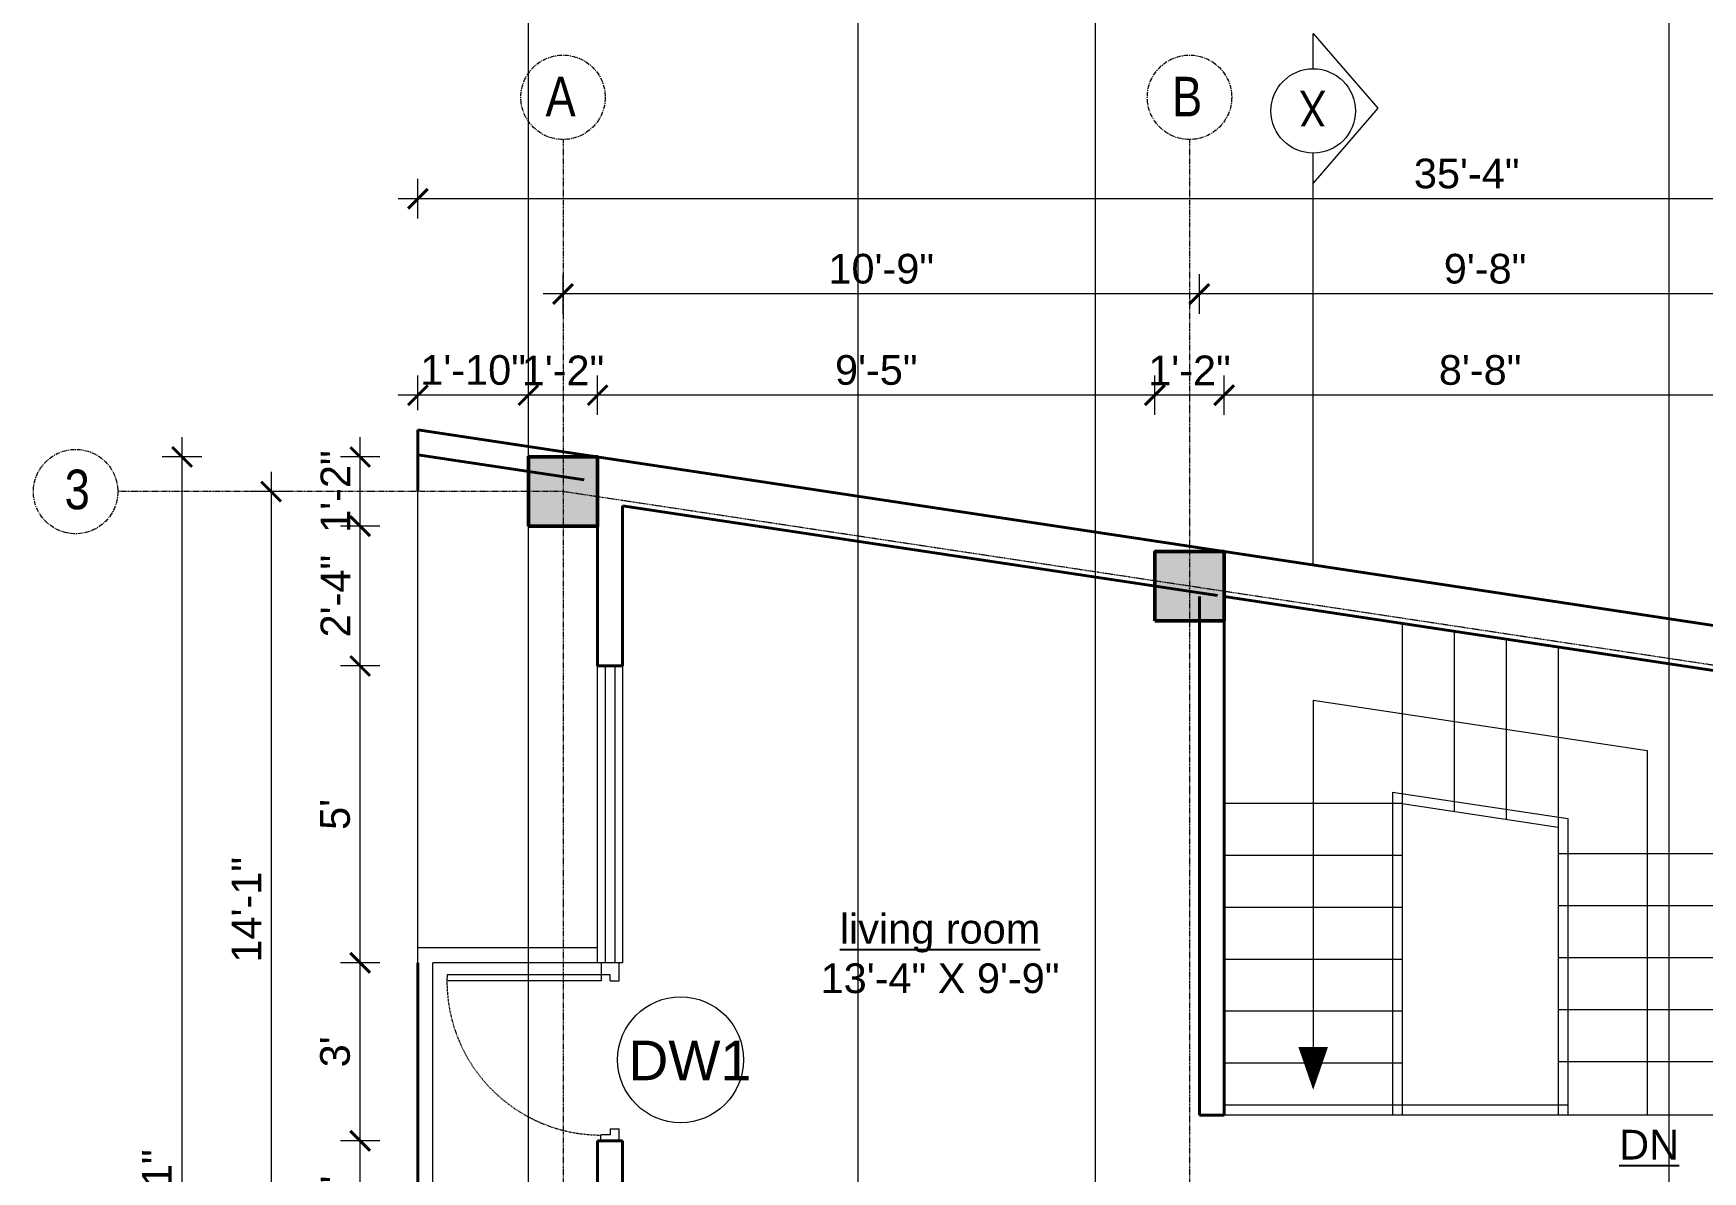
# Model space of a CAD drawing. Header units: inches. Extents: x 136316 to 155547, y -21384 to -17606.
# Drawn here: x 151660.4 to 151997.9, y -18350.5 to -18120.4 of the extents above; entities that cross this region are included whole.
import ezdxf

# ---------------------------------------------------------------- set-up
doc = ezdxf.new("R2010")
doc.units = ezdxf.units.IN
doc.header["$LTSCALE"] = 0.5
doc.header["$MEASUREMENT"] = 0
doc.header["$PDMODE"] = 66
doc.linetypes.add('CENTER', pattern=[2, 1.25, -0.25, 0.25, -0.25])
doc.linetypes.add('HIDDEN', pattern=[0.375, 0.25, -0.125])
for name, color, linetype, lineweight in [('Annotate-Lite.w', 177, 'Continuous', 9), ('Annotations-Bold.w', 177, 'Continuous', 13), ('C-COLUMN', 1, 'Continuous', 50), ('DIM', 4, 'Continuous', 5), ('DIM 1-100', 4, 'Continuous', 13), ('Door-Window.w', 4, 'Continuous', 15), ('HACTH', 253, 'Continuous', 9), ('PARAPET', 50, 'Continuous', 13), ('stair', 132, 'Continuous', 13), ('TEXT', 220, 'Continuous', 9), ('wall', 1, 'Continuous', 40), ('window', 4, 'Continuous', 13)]:
    doc.layers.add(name, color=color, linetype=linetype, lineweight=lineweight)
doc.styles.add('ARAIL', font='ARIALN.TTF')
doc.styles.add('arial.', font='arial.ttf')
doc.styles.add('gaurav', font='arial.ttf')
doc.styles.get("Standard").update_dxf_attribs({"font": 'arial.ttf'})
doc.dimstyles.new('1 by 96', dxfattribs={"dimtxt": 6, "dimasz": 4, "dimexe": 4, "dimexo": 4, "dimgap": 2, "dimtad": 1, "dimdec": 0, "dimzin": 0, "dimdsep": 46, "dimlunit": 4, "dimtxsty": 'Standard', "dimblk": 'ARCHTICK', "dimcen": 0, "dimdle": 4, "dimadec": 0, "dimazin": 0, "dimtfac": 1, "dimtdec": 0, "dimtix": 1, "dimtofl": 0, "dimtmove": 1, "dimatfit": 3, "dimldrblk": 'ARCHTICK', "dimfxl": 4, "dimfxlon": 1, "dimtolj": 1, "dimtzin": 0, "dimlwd": -1, "dimlwe": -1, "dimarcsym": 0})

# ---------------------------------------------------------------- blocks, each defined once
blk = doc.blocks.new('3-0')
at = {"ltscale": 3}
for p, q in [((11063.05, 10097.68), (11065.97, 10099.9)), ((11065.25, 10097.81), (11066.71, 10098.92)), ((11065.97, 10099.9), (11066.71, 10098.92)), ((11063.05, 10097.68), (11064.53, 10095.73)), ((11065.99, 10096.84), (11064.53, 10095.73)), ((11065.99, 10096.84), (11065.25, 10097.81)), ((11085.5, 10074.13), (11110.32, 10092.96)), ((11086.24, 10073.15), (11111.05, 10091.97)), ((11111.05, 10091.97), (11110.32, 10092.96)), ((11084.04, 10073.02), (11082.57, 10071.91)), ((11082.57, 10071.91), (11084.79, 10068.98)), ((11084.04, 10073.02), (11084.78, 10072.04)), ((11084.78, 10072.04), (11086.24, 10073.15)), ((11086.24, 10073.15), (11085.5, 10074.13)), ((11087.72, 10071.2), (11086.24, 10073.15)), ((11084.79, 10068.98), (11087.72, 10071.2))]:
    blk.add_line(p, q, dxfattribs=at)
at = {"layer": 'Door-Window.w', "color": 9, "linetype": 'HIDDEN', "lineweight": 18}
blk.add_arc((11085.5, 10074.13), 31.16, 37.1906, 127.1465, dxfattribs=at)
blk = doc.blocks.new('_ArchTick')
at = {"color": 0, "linetype": 'ByBlock', "const_width": 0.15}
blk.add_lwpolyline([(-0.5, -0.5), (0.5, 0.5)], dxfattribs=at)
blk = doc.blocks.new('*D431')
at = {"layer": 'Defpoints', "color": 0, "transparency": 16777216}
for p in [(151901.13, -18193.56), (151901.13, -18225.17), (152004.63, -18242.92)]:
    blk.add_point(p, dxfattribs=at)
at = {"layer": 'DIM 1-100', "color": 0, "transparency": 16777216}
for p, q in [((151901.13, -18197.56), (151901.13, -18189.56)), ((152004.63, -18197.56), (152004.63, -18189.56)), ((152008.63, -18193.56), (151897.13, -18193.56))]:
    blk.add_line(p, q, dxfattribs=at)
at = {"layer": 'DIM 1-100', "color": 0, "transparency": 16777216, "xscale": 4, "yscale": 4, "zscale": 4, "rotation": 180}
blk.add_blockref('_ArchTick', (151901.13, -18193.56), dxfattribs=at)
at = {"layer": 'DIM 1-100', "color": 0, "transparency": 16777216, "xscale": 4, "yscale": 4, "zscale": 4}
blk.add_blockref('_ArchTick', (152004.63, -18193.56), dxfattribs=at)
at = {"layer": 'DIM 1-100', "color": 0, "transparency": 16777216, "insert": (151952.88, -18188.5), "char_height": 6, "attachment_point": 5}
blk.add_mtext('\\A1;8\'-8"', dxfattribs=at)
blk = doc.blocks.new('*D432')
at = {"layer": 'Defpoints', "color": 0, "transparency": 16777216}
for p in [(151887.13, -18193.56), (151887.13, -18225.17), (151901.13, -18225.17)]:
    blk.add_point(p, dxfattribs=at)
at = {"layer": 'DIM 1-100', "color": 0, "transparency": 16777216}
for p, q in [((151887.13, -18197.56), (151887.13, -18189.56)), ((151901.13, -18197.56), (151901.13, -18189.56)), ((151905.13, -18193.56), (151883.13, -18193.56))]:
    blk.add_line(p, q, dxfattribs=at)
at = {"layer": 'DIM 1-100', "color": 0, "transparency": 16777216, "xscale": 4, "yscale": 4, "zscale": 4, "rotation": 180}
blk.add_blockref('_ArchTick', (151887.13, -18193.56), dxfattribs=at)
at = {"layer": 'DIM 1-100', "color": 0, "transparency": 16777216, "xscale": 4, "yscale": 4, "zscale": 4}
blk.add_blockref('_ArchTick', (151901.13, -18193.56), dxfattribs=at)
at = {"layer": 'DIM 1-100', "color": 0, "transparency": 16777216, "insert": (151894.13, -18188.55), "char_height": 6, "attachment_point": 5}
blk.add_mtext('\\A1;1\'-2"', dxfattribs=at)
blk = doc.blocks.new('*D433')
at = {"layer": 'Defpoints', "color": 0, "transparency": 16777216}
for p in [(151774.48, -18193.56), (151774.48, -18220.05), (151887.13, -18225.17)]:
    blk.add_point(p, dxfattribs=at)
at = {"layer": 'DIM 1-100', "color": 0, "transparency": 16777216}
for p, q in [((151774.48, -18197.56), (151774.48, -18189.56)), ((151887.13, -18197.56), (151887.13, -18189.56)), ((151891.13, -18193.56), (151770.48, -18193.56))]:
    blk.add_line(p, q, dxfattribs=at)
at = {"layer": 'DIM 1-100', "color": 0, "transparency": 16777216, "xscale": 4, "yscale": 4, "zscale": 4, "rotation": 180}
blk.add_blockref('_ArchTick', (151774.48, -18193.56), dxfattribs=at)
at = {"layer": 'DIM 1-100', "color": 0, "transparency": 16777216, "xscale": 4, "yscale": 4, "zscale": 4}
blk.add_blockref('_ArchTick', (151887.13, -18193.56), dxfattribs=at)
at = {"layer": 'DIM 1-100', "color": 0, "transparency": 16777216, "insert": (151830.81, -18188.5), "char_height": 6, "attachment_point": 5}
blk.add_mtext('\\A1;9\'-5"', dxfattribs=at)
blk = doc.blocks.new('*D434')
at = {"layer": 'Defpoints', "color": 0, "transparency": 16777216}
for p in [(151760.48, -18193.56), (151760.48, -18220.05), (151774.48, -18220.05)]:
    blk.add_point(p, dxfattribs=at)
at = {"layer": 'DIM 1-100', "color": 0, "transparency": 16777216}
for p, q in [((151760.48, -18197.56), (151760.48, -18189.56)), ((151774.48, -18197.56), (151774.48, -18189.56)), ((151778.48, -18193.56), (151756.48, -18193.56))]:
    blk.add_line(p, q, dxfattribs=at)
at = {"layer": 'DIM 1-100', "color": 0, "transparency": 16777216, "xscale": 4, "yscale": 4, "zscale": 4, "rotation": 180}
blk.add_blockref('_ArchTick', (151760.48, -18193.56), dxfattribs=at)
at = {"layer": 'DIM 1-100', "color": 0, "transparency": 16777216, "xscale": 4, "yscale": 4, "zscale": 4}
blk.add_blockref('_ArchTick', (151774.48, -18193.56), dxfattribs=at)
at = {"layer": 'DIM 1-100', "color": 0, "transparency": 16777216, "insert": (151767.48, -18188.55), "char_height": 6, "attachment_point": 5}
blk.add_mtext('\\A1;1\'-2"', dxfattribs=at)
blk = doc.blocks.new('*D435')
at = {"layer": 'Defpoints', "color": 0, "transparency": 16777216}
for p in [(151738.15, -18193.56), (151738.15, -18200.57), (151760.48, -18220.05)]:
    blk.add_point(p, dxfattribs=at)
at = {"layer": 'DIM 1-100', "color": 0, "transparency": 16777216}
for p, q in [((151738.15, -18196.57), (151738.15, -18189.56)), ((151760.48, -18197.56), (151760.48, -18189.56)), ((151764.48, -18193.56), (151734.15, -18193.56))]:
    blk.add_line(p, q, dxfattribs=at)
at = {"layer": 'DIM 1-100', "color": 0, "transparency": 16777216, "xscale": 4, "yscale": 4, "zscale": 4, "rotation": 180}
blk.add_blockref('_ArchTick', (151738.15, -18193.56), dxfattribs=at)
at = {"layer": 'DIM 1-100', "color": 0, "transparency": 16777216, "xscale": 4, "yscale": 4, "zscale": 4}
blk.add_blockref('_ArchTick', (151760.48, -18193.56), dxfattribs=at)
at = {"layer": 'DIM 1-100', "color": 0, "transparency": 16777216, "insert": (151749.31, -18188.5), "char_height": 6, "attachment_point": 5}
blk.add_mtext('\\A1;1\'-10"', dxfattribs=at)
blk = doc.blocks.new('*D437')
at = {"layer": 'Defpoints', "color": 0, "transparency": 16777216}
for p in [(151896.13, -18173.1), (151896.13, -18237.17), (152011.63, -18249.92)]:
    blk.add_point(p, dxfattribs=at)
at = {"layer": 'DIM 1-100', "color": 0, "transparency": 16777216}
for p, q in [((151896.13, -18177.1), (151896.13, -18169.1)), ((152011.63, -18177.1), (152011.63, -18169.1)), ((152015.63, -18173.1), (151892.13, -18173.1))]:
    blk.add_line(p, q, dxfattribs=at)
at = {"layer": 'DIM 1-100', "color": 0, "transparency": 16777216, "xscale": 4, "yscale": 4, "zscale": 4, "rotation": 180}
blk.add_blockref('_ArchTick', (151896.13, -18173.1), dxfattribs=at)
at = {"layer": 'DIM 1-100', "color": 0, "transparency": 16777216, "xscale": 4, "yscale": 4, "zscale": 4}
blk.add_blockref('_ArchTick', (152011.63, -18173.1), dxfattribs=at)
at = {"layer": 'DIM 1-100', "color": 0, "transparency": 16777216, "insert": (151953.88, -18168.03), "char_height": 6, "attachment_point": 5}
blk.add_mtext('\\A1;9\'-8"', dxfattribs=at)
blk = doc.blocks.new('*D438')
at = {"layer": 'Defpoints', "color": 0, "transparency": 16777216}
for p in [(151767.48, -18173.1), (151767.48, -18213.05), (151896.13, -18237.17)]:
    blk.add_point(p, dxfattribs=at)
at = {"layer": 'DIM 1-100', "color": 0, "transparency": 16777216}
for p, q in [((151767.48, -18177.1), (151767.48, -18169.1)), ((151896.13, -18177.1), (151896.13, -18169.1)), ((151900.13, -18173.1), (151763.48, -18173.1))]:
    blk.add_line(p, q, dxfattribs=at)
at = {"layer": 'DIM 1-100', "color": 0, "transparency": 16777216, "xscale": 4, "yscale": 4, "zscale": 4, "rotation": 180}
blk.add_blockref('_ArchTick', (151767.48, -18173.1), dxfattribs=at)
at = {"layer": 'DIM 1-100', "color": 0, "transparency": 16777216, "xscale": 4, "yscale": 4, "zscale": 4}
blk.add_blockref('_ArchTick', (151896.13, -18173.1), dxfattribs=at)
at = {"layer": 'DIM 1-100', "color": 0, "transparency": 16777216, "insert": (151831.81, -18168.03), "char_height": 6, "attachment_point": 5}
blk.add_mtext('\\A1;10\'-9"', dxfattribs=at)
blk = doc.blocks.new('*D439')
at = {"layer": 'Defpoints', "color": 0, "transparency": 16777216}
for p in [(151738.15, -18153.85), (151738.15, -18200.57), (152162.16, -18264.59)]:
    blk.add_point(p, dxfattribs=at)
at = {"layer": 'DIM 1-100', "color": 0, "transparency": 16777216}
for p, q in [((151738.15, -18157.85), (151738.15, -18149.85)), ((152162.16, -18157.85), (152162.16, -18149.85)), ((152166.16, -18153.85), (151734.15, -18153.85))]:
    blk.add_line(p, q, dxfattribs=at)
at = {"layer": 'DIM 1-100', "color": 0, "transparency": 16777216, "xscale": 4, "yscale": 4, "zscale": 4, "rotation": 180}
blk.add_blockref('_ArchTick', (151738.15, -18153.85), dxfattribs=at)
at = {"layer": 'DIM 1-100', "color": 0, "transparency": 16777216, "xscale": 4, "yscale": 4, "zscale": 4}
blk.add_blockref('_ArchTick', (152162.16, -18153.85), dxfattribs=at)
at = {"layer": 'DIM 1-100', "color": 0, "transparency": 16777216, "insert": (151950.16, -18148.78), "char_height": 6, "attachment_point": 5}
blk.add_mtext('\\A1;35\'-4"', dxfattribs=at)
blk = doc.blocks.new('*D442')
at = {"layer": 'Defpoints', "color": 0, "transparency": 16777216}
for p in [(151690.48, -18206.05), (151760.48, -18206.05), (151760.48, -18507.35)]:
    blk.add_point(p, dxfattribs=at)
at = {"layer": 'DIM 1-100', "color": 0, "transparency": 16777216}
for p, q in [((151690.48, -18511.35), (151690.48, -18202.05)), ((151694.48, -18206.05), (151686.48, -18206.05)), ((151694.48, -18507.35), (151686.48, -18507.35))]:
    blk.add_line(p, q, dxfattribs=at)
at = {"layer": 'DIM 1-100', "color": 0, "transparency": 16777216, "xscale": 4, "yscale": 4, "zscale": 4}
for p, rotation in [((151690.48, -18206.05), 90), ((151690.48, -18507.35), 270)]:
    blk.add_blockref('_ArchTick', p, dxfattribs=dict(at, rotation=rotation))
at = {"layer": 'DIM 1-100', "color": 0, "transparency": 16777216, "insert": (151685.42, -18356.7), "char_height": 6, "attachment_point": 5, "rotation": 90}
blk.add_mtext('\\A1;25\'-1"', dxfattribs=at)
blk = doc.blocks.new('*D474')
at = {"layer": 'Defpoints', "color": 0, "transparency": 16777216}
for p in [(151726.48, -18344.31), (151779.48, -18344.31), (151760.48, -18375.12)]:
    blk.add_point(p, dxfattribs=at)
at = {"layer": 'DIM 1-100', "color": 0, "transparency": 16777216}
for p, q in [((151726.48, -18379.12), (151726.48, -18340.31)), ((151730.48, -18344.31), (151722.48, -18344.31)), ((151730.48, -18375.12), (151722.48, -18375.12))]:
    blk.add_line(p, q, dxfattribs=at)
at = {"layer": 'DIM 1-100', "color": 0, "transparency": 16777216, "xscale": 4, "yscale": 4, "zscale": 4}
for p, rotation in [((151726.48, -18344.31), 90), ((151726.48, -18375.12), 270)]:
    blk.add_blockref('_ArchTick', p, dxfattribs=dict(at, rotation=rotation))
at = {"layer": 'DIM 1-100', "color": 0, "transparency": 16777216, "insert": (151721.47, -18359.72), "char_height": 6, "attachment_point": 5, "rotation": 90}
blk.add_mtext('\\A1;2\'-7"', dxfattribs=at)
blk = doc.blocks.new('*D475')
at = {"layer": 'Defpoints', "color": 0, "transparency": 16777216}
for p in [(151726.48, -18308.31), (151779.48, -18308.31), (151779.48, -18344.31)]:
    blk.add_point(p, dxfattribs=at)
at = {"layer": 'DIM 1-100', "color": 0, "transparency": 16777216}
for p, q in [((151726.48, -18348.31), (151726.48, -18304.31)), ((151730.48, -18308.31), (151722.48, -18308.31)), ((151730.48, -18344.31), (151722.48, -18344.31))]:
    blk.add_line(p, q, dxfattribs=at)
at = {"layer": 'DIM 1-100', "color": 0, "transparency": 16777216, "xscale": 4, "yscale": 4, "zscale": 4}
for p, rotation in [((151726.48, -18308.31), 90), ((151726.48, -18344.31), 270)]:
    blk.add_blockref('_ArchTick', p, dxfattribs=dict(at, rotation=rotation))
at = {"layer": 'DIM 1-100', "color": 0, "transparency": 16777216, "insert": (151721.42, -18326.31), "char_height": 6, "attachment_point": 5, "rotation": 90}
blk.add_mtext("\\A1;3'", dxfattribs=at)
blk = doc.blocks.new('*D476')
at = {"layer": 'Defpoints', "color": 0, "transparency": 16777216}
for p in [(151726.48, -18248.31), (151779.48, -18248.31), (151779.48, -18308.31)]:
    blk.add_point(p, dxfattribs=at)
at = {"layer": 'DIM 1-100', "color": 0, "transparency": 16777216}
for p, q in [((151726.48, -18312.31), (151726.48, -18244.31)), ((151730.48, -18248.31), (151722.48, -18248.31)), ((151730.48, -18308.31), (151722.48, -18308.31))]:
    blk.add_line(p, q, dxfattribs=at)
at = {"layer": 'DIM 1-100', "color": 0, "transparency": 16777216, "xscale": 4, "yscale": 4, "zscale": 4}
for p, rotation in [((151726.48, -18248.31), 90), ((151726.48, -18308.31), 270)]:
    blk.add_blockref('_ArchTick', p, dxfattribs=dict(at, rotation=rotation))
at = {"layer": 'DIM 1-100', "color": 0, "transparency": 16777216, "insert": (151721.43, -18278.31), "char_height": 6, "attachment_point": 5, "rotation": 90}
blk.add_mtext("\\A1;5'", dxfattribs=at)
blk = doc.blocks.new('*D477')
at = {"layer": 'Defpoints', "color": 0, "transparency": 16777216}
for p in [(151726.48, -18220.05), (151760.48, -18220.05), (151779.48, -18248.31)]:
    blk.add_point(p, dxfattribs=at)
at = {"layer": 'DIM 1-100', "color": 0, "transparency": 16777216}
for p, q in [((151726.48, -18252.31), (151726.48, -18216.05)), ((151730.48, -18220.05), (151722.48, -18220.05)), ((151730.48, -18248.31), (151722.48, -18248.31))]:
    blk.add_line(p, q, dxfattribs=at)
at = {"layer": 'DIM 1-100', "color": 0, "transparency": 16777216, "xscale": 4, "yscale": 4, "zscale": 4}
for p, rotation in [((151726.48, -18220.05), 90), ((151726.48, -18248.31), 270)]:
    blk.add_blockref('_ArchTick', p, dxfattribs=dict(at, rotation=rotation))
at = {"layer": 'DIM 1-100', "color": 0, "transparency": 16777216, "insert": (151721.47, -18234.18), "char_height": 6, "attachment_point": 5, "rotation": 90}
blk.add_mtext('\\A1;2\'-4"', dxfattribs=at)
blk = doc.blocks.new('*D445')
at = {"layer": 'Defpoints', "color": 0, "transparency": 16777216}
for p in [(151726.48, -18206.05), (151760.48, -18206.05), (151760.48, -18220.05)]:
    blk.add_point(p, dxfattribs=at)
at = {"layer": 'DIM 1-100', "color": 0, "transparency": 16777216}
for p, q in [((151726.48, -18224.05), (151726.48, -18202.05)), ((151730.48, -18206.05), (151722.48, -18206.05)), ((151730.48, -18220.05), (151722.48, -18220.05))]:
    blk.add_line(p, q, dxfattribs=at)
at = {"layer": 'DIM 1-100', "color": 0, "transparency": 16777216, "xscale": 4, "yscale": 4, "zscale": 4}
for p, rotation in [((151726.48, -18206.05), 90), ((151726.48, -18220.05), 270)]:
    blk.add_blockref('_ArchTick', p, dxfattribs=dict(at, rotation=rotation))
at = {"layer": 'DIM 1-100', "color": 0, "transparency": 16777216, "insert": (151721.47, -18213.05), "char_height": 6, "attachment_point": 5, "rotation": 90}
blk.add_mtext('\\A1;1\'-2"', dxfattribs=at)
blk = doc.blocks.new('*D478')
at = {"layer": 'Defpoints', "color": 0, "transparency": 16777216}
for p in [(151760.48, -18213.05), (151708.48, -18382.12), (151760.48, -18382.12)]:
    blk.add_point(p, dxfattribs=at)
at = {"layer": 'DIM 1-100', "color": 0, "transparency": 16777216}
for p, q in [((151708.48, -18209.05), (151708.48, -18386.12)), ((151712.48, -18213.05), (151704.48, -18213.05)), ((151712.48, -18382.12), (151704.48, -18382.12))]:
    blk.add_line(p, q, dxfattribs=at)
at = {"layer": 'DIM 1-100', "color": 0, "transparency": 16777216, "xscale": 4, "yscale": 4, "zscale": 4}
for p, rotation in [((151708.48, -18213.05), 90), ((151708.48, -18382.12), 270)]:
    blk.add_blockref('_ArchTick', p, dxfattribs=dict(at, rotation=rotation))
at = {"layer": 'DIM 1-100', "color": 0, "transparency": 16777216, "insert": (151703.47, -18297.59), "char_height": 6, "attachment_point": 5, "rotation": 90}
blk.add_mtext('\\A1;14\'-1"', dxfattribs=at)

msp = doc.modelspace()

# ---------------------------------------------------------------- hatches: boundary and pattern name
at = {"layer": 'C-COLUMN'}
h = msp.add_hatch(color=256, dxfattribs=at)
h.dxf.hatch_style = 1
h.paths.add_polyline_path([(151774.48, -18206.05), (151760.48, -18206.05), (151760.48, -18220.05), (151774.48, -18220.05)])
h = msp.add_hatch(color=256, dxfattribs=at)
h.dxf.hatch_style = 1
h.paths.add_polyline_path([(151901.13, -18225.17), (151887.13, -18225.17), (151887.13, -18239.17), (151901.13, -18239.17)])

# ---------------------------------------------------------------- linework, layer by layer
at = {"layer": 'Annotate-Lite.w'}
for p in [(151760.48, -20177.7), (151827.13, -18385.3), (151875.13, -18383.12), (151991.08, -18505.8)]:
    msp.add_xline(p, (0, 1), dxfattribs=at)
at = {"layer": 'Annotate-Lite.w', "ltscale": 0.005}
msp.add_circle((151791.25, -18327.92), 12.73, dxfattribs=at)
at = {"layer": 'Annotations-Bold.w', "linetype": 'CENTER', "ltscale": 0.3}
for p, q in [((151767.48, -18141.87), (151767.48, -18588.62)), ((151894.13, -18141.87), (151894.13, -18588.62))]:
    msp.add_line(p, q, dxfattribs=at)
msp.add_lwpolyline([(152237.7, -18271.52), (152154.69, -18271.52), (152011.63, -18249.92), (151894.13, -18232.17), (151767.48, -18213.05), (151677.48, -18213.05)], dxfattribs=at)
at = {"layer": 'Annotations-Bold.w', "linetype": 'CENTER', "ltscale": 1.5}
for centre in [(151767.48, -18133.34), (151894.13, -18133.34), (151668.95, -18213.05)]:
    msp.add_circle(centre, 8.53, dxfattribs=at)
at = {"layer": 'C-COLUMN'}
for points in [[(151760.48, -18220.05), (151774.48, -18220.05), (151774.48, -18206.05), (151760.48, -18206.05)], [(151887.13, -18239.17), (151901.13, -18239.17), (151901.13, -18225.17), (151887.13, -18225.17)]]:
    msp.add_lwpolyline(points, close=True, dxfattribs=at)
at = {"layer": 'DIM'}
for p, q in [((151775.98, -18248.31), (151775.98, -18308.31)), ((151775.98, -18248.31), (151775.98, -18308.31)), ((151777.98, -18248.31), (151777.98, -18308.31)), ((151777.98, -18248.31), (151777.98, -18308.31)), ((151919.13, -18255.2), (151919.13, -18325.32)), ((151919.13, -18255.2), (151986.63, -18265.39)), ((151986.63, -18265.39), (151986.63, -18339.12, 0))]:
    msp.add_line(p, q, dxfattribs=at)
at = {"layer": 'HACTH', "ltscale": 100}
msp.add_line((151738.15, -18305.31), (151738.15, -18205.62), dxfattribs=at)
at = {"layer": 'PARAPET', "ltscale": 100}
for p, q in [((151774.48, -18305.31), (151738.15, -18305.31)), ((151738.15, -18378.12), (151738.15, -18305.31)), ((151774.48, -18308.31), (151741.15, -18308.31)), ((151741.15, -18375.12), (151741.15, -18308.31))]:
    msp.add_line(p, q, dxfattribs=at)
at = {"layer": 'stair', "linetype": 'ByBlock'}
for p, q in [((151937.13, -18239.71), (151937.13, -18276.12)), ((151947.63, -18241.3), (151947.63, -18277.71)), ((151958.13, -18242.88), (151958.13, -18279.29)), ((151968.63, -18244.47), (151968.63, -18280.88)), ((151935.13, -18273.8), (151970.63, -18279.16)), ((151935.13, -18273.8), (151935.13, -18339.12)), ((151937.13, -18276.12), (151901.13, -18276.12)), ((151937.13, -18276.12), (151968.63, -18280.88)), ((151937.13, -18276.12), (151937.13, -18339.12)), ((151968.63, -18280.88), (151968.63, -18339.12)), ((151970.63, -18279.16), (151970.63, -18339.12)), ((151937.13, -18286.62), (151901.13, -18286.62)), ((151937.13, -18297.12), (151901.13, -18297.12)), ((151937.13, -18307.62), (151901.13, -18307.62)), ((151937.13, -18318.12), (151901.13, -18318.12)), ((151937.13, -18328.62), (151901.13, -18328.62)), ((152004.63, -18339.12), (151896.13, -18339.12)), ((151970.63, -18337.12), (151901.13, -18337.12))]:
    msp.add_line(p, q, dxfattribs=at)
for points in [[(152004.63, -18286.31), (151968.63, -18286.31)], [(152004.63, -18296.81), (151968.63, -18296.81)], [(152004.63, -18307.31), (151968.63, -18307.31)], [(152004.63, -18317.81), (151968.63, -18317.81)], [(152004.63, -18328.31), (151968.63, -18328.31)]]:
    msp.add_lwpolyline(points, dxfattribs=at)
msp.add_lwpolyline([(151919.13, -18325.32, 6, 0, 0), (151919.13, -18334, 0, 0, 0)], format="xyseb", dxfattribs=at)
at = {"layer": 'TEXT'}
for points in [[(151919.13, -18127.56), (151919.13, -18120.42), (151932.22, -18135.56), (151919.13, -18150.7)], [(151919.13, -18227.89), (151919.13, -18144.62)]]:
    msp.add_lwpolyline(points, dxfattribs=at)
msp.add_circle((151919.13, -18136.09), 8.53, dxfattribs=at)
at = {"layer": 'wall'}
for p, q in [((151738.15, -18213.05), (151738.15, -18200.57)), ((151738.15, -18200.57), (151901.13, -18225.17)), ((151738.15, -18200.57), (151772.48, -18205.75)), ((151738.15, -18205.62), (151738.15, -18200.57)), ((151738.15, -18205.62), (151771.73, -18210.69)), ((151774.48, -18248.31), (151774.48, -18217.75)), ((151779.48, -18215.91), (151899.79, -18234.07)), ((151779.48, -18248.31), (151779.48, -18215.91)), ((152018.63, -18242.92), (151901.13, -18225.17)), ((151896.13, -18339.12), (151896.13, -18234.28)), ((151901.13, -18339.12), (151901.13, -18234.28)), ((151779.48, -18248.31), (151774.48, -18248.31)), ((151738.15, -18378.12), (151738.15, -18308.31)), ((151901.13, -18339.12), (151896.13, -18339.12)), ((151774.48, -18375.12), (151774.48, -18344.31)), ((151779.48, -18344.31), (151774.48, -18344.31)), ((151779.48, -18384.12), (151779.48, -18344.31))]:
    msp.add_line(p, q, dxfattribs=at)
msp.add_lwpolyline([(152011.63, -18250.96), (151901.13, -18234.28)], dxfattribs=at)
at = {"layer": 'window'}
for p, q in [((151774.48, -18308.31), (151774.48, -18248.31)), ((151774.48, -18308.31), (151774.48, -18248.31)), ((151779.48, -18248.31), (151779.48, -18308.31)), ((151779.48, -18248.31), (151779.48, -18308.31)), ((151779.48, -18308.31), (151774.48, -18308.31))]:
    msp.add_line(p, q, dxfattribs=at)

# ---------------------------------------------------------------- block references
at = {"layer": 'Door-Window.w', "linetype": 'ByBlock', "xscale": 0.9997912369827213, "yscale": 0.9997912369827213, "zscale": 0.9997912369827213, "rotation": 142.8094047884902}
msp.add_blockref('3-0', (166692.58, -16987.75), dxfattribs=at)

# ---------------------------------------------------------------- texts
at = {"layer": 'Annotate-Lite.w', "ltscale": 0.005, "insert": (151780.7, -18324.05), "char_height": 8, "attachment_point": 1, "style": 'gaurav'}
msp.add_mtext_dynamic_manual_height_columns('DW1', width=8, gutter_width=100, heights=[0], dxfattribs=at)
at = {"layer": 'Annotations-Bold.w', "linetype": 'CENTER', "ltscale": 1.5, "char_height": 8, "attachment_point": 1, "style": 'ARAIL'}
for s, insert in [('A', (151763.94, -18129.2)), ('B', (151890.59, -18129.2)), ('3', (151666.73, -18208.62))]:
    msp.add_mtext_dynamic_manual_height_columns(s, width=6.5393, gutter_width=100, heights=[0], dxfattribs=dict(at, insert=insert))
at = {"layer": 'TEXT', "insert": (151916.28, -18139.18), "char_height": 7.2, "attachment_point": 3, "rotation": 180, "style": 'ARAIL'}
msp.add_mtext_dynamic_manual_height_columns('X', width=125.4648, gutter_width=90, heights=[0], dxfattribs=at)
at = {"layer": 'TEXT', "lineweight": -2, "char_height": 6, "width": 127.5059, "attachment_point": 5, "style": 'arial.'}
for s, insert in [('{\\Lliving room\\P}13\'-4" X 9\'-9"', (151843.7, -18306.48)), ('{\\LDN}', (151987.04, -18345.08))]:
    msp.add_mtext(s, dxfattribs=dict(at, insert=insert))

# ---------------------------------------------------------------- dimensions: what is measured, and where the dimension line sits
at = {"layer": 'DIM 1-100'}
for base, p1, p2, picture, middle in [((151738.15, -18153.85), (152162.16, -18264.59), (151738.15, -18200.57), '*D439', (151950.16, -18148.78)), ((151767.48, -18173.1), (151896.13, -18237.17), (151767.48, -18213.05), '*D438', (151831.81, -18168.03)), ((151896.13056834, -18173.0960444), (152011.63056834, -18249.91545626), (151896.13056834, -18237.17489175), '*D437', (151953.88056834, -18168.03260648)), ((151774.48, -18193.56), (151887.13, -18225.17), (151774.48, -18220.05), '*D433', (151830.81, -18188.5)), ((151901.13056834, -18193.5647944), (152004.63056834, -18242.91545626), (151901.13056834, -18225.17489175), '*D431', (151952.88056834, -18188.50135648))]:
    dim = msp.add_linear_dim(base=base, p1=p1, p2=p2, dimstyle='1 by 96', dxfattribs=at)
    dim.commit()
    dim.dimension.update_dxf_attribs({"geometry": picture, "text_midpoint": middle})
for base, p1, p2, picture, middle in [((151738.15, -18193.56), (151760.48, -18220.05), (151738.15, -18200.57), '*D435', (151749.31, -18193.56)), ((151760.48, -18193.56), (151774.48, -18220.05), (151760.48, -18220.05), '*D434', (151767.48, -18193.56)), ((151887.13, -18193.56), (151901.13, -18225.17), (151887.13, -18225.17), '*D432', (151894.13, -18193.56))]:
    dim = msp.add_linear_dim(base=base, p1=p1, p2=p2, dimstyle='1 by 96', dxfattribs=at)
    dim.commit()
    dim.dimension.update_dxf_attribs({"geometry": picture, "text_midpoint": middle, "dimtype": 160})
for base, p1, p2, picture, middle in [((151690.48, -18206.05), (151760.48, -18507.35), (151760.48, -18206.05), '*D442', (151685.42, -18356.7)), ((151708.48, -18382.12), (151760.48, -18213.05), (151760.48, -18382.12), '*D478', (151703.47, -18297.59)), ((151726.48, -18220.05), (151779.48, -18248.31), (151760.48, -18220.05), '*D477', (151721.47, -18234.18)), ((151726.48, -18248.31), (151779.48, -18308.31), (151779.48, -18248.31), '*D476', (151721.43, -18278.31)), ((151726.48, -18308.31), (151779.48, -18344.31), (151779.48, -18308.31), '*D475', (151721.42, -18326.31)), ((151726.48, -18344.31), (151760.48, -18375.12), (151779.48, -18344.31), '*D474', (151721.47, -18359.72))]:
    dim = msp.add_linear_dim(base=base, p1=p1, p2=p2, angle=90, dimstyle='1 by 96', dxfattribs=at)
    dim.commit()
    dim.dimension.update_dxf_attribs({"geometry": picture, "text_midpoint": middle})
dim = msp.add_linear_dim(base=(151726.48, -18206.05), p1=(151760.48, -18220.05), p2=(151760.48, -18206.05), angle=90, dimstyle='1 by 96', dxfattribs=at)
dim.commit()
dim.dimension.update_dxf_attribs({"geometry": '*D445', "text_midpoint": (151726.48, -18213.05), "dimtype": 160})

doc.saveas('drawing.dxf')
